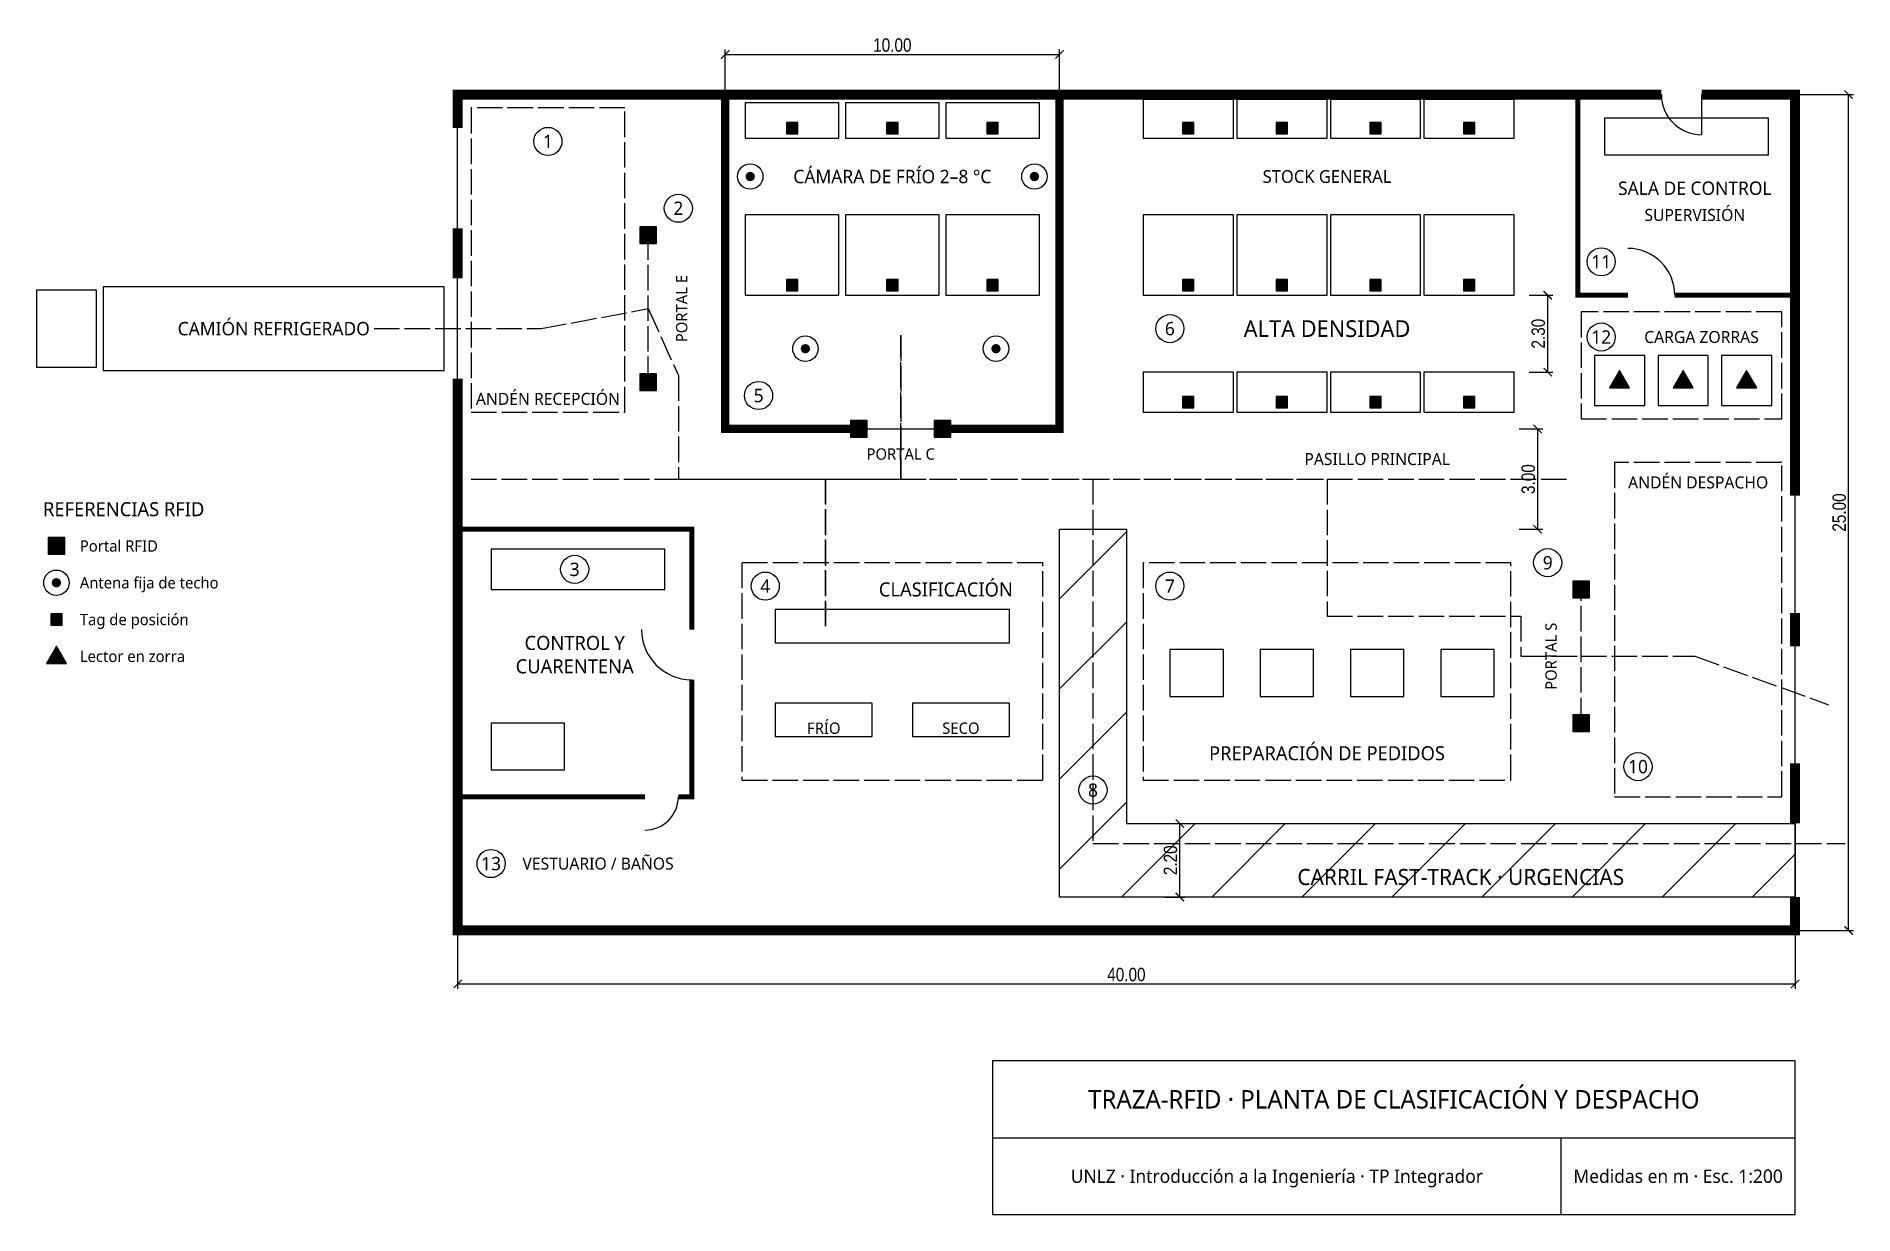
# Model space of a CAD drawing. Header units: metres. Extents: x -12.6 to 41.8, y -8.5 to 26.7.
import ezdxf
from ezdxf.enums import TextEntityAlignment as Align

# ---------------------------------------------------------------- set-up
doc = ezdxf.new("R2010")
doc.units = ezdxf.units.M
doc.header["$LTSCALE"] = 0.6
doc.linetypes.add('DASHED', pattern=[1.524, 1.27, -0.254])
for name, color, linetype in [('ANTENAS_RFID', 30, 'Continuous'), ('CAMARA_FRIO', 5, 'Continuous'), ('CAMIONES', 9, 'Continuous'), ('COTAS', 6, 'Continuous'), ('DEMARCACION', 2, 'DASHED'), ('ESTANTERIAS', 8, 'Continuous'), ('FAST_TRACK', 1, 'Continuous'), ('LECTOR_ZORRA', 30, 'Continuous'), ('MOBILIARIO', 8, 'Continuous'), ('MUROS', 7, 'Continuous'), ('PORTALES_RFID', 2, 'Continuous'), ('PUERTAS', 3, 'Continuous'), ('RECORRIDO', 4, 'DASHED'), ('RECORRIDO_URGENTE', 1, 'DASHED'), ('REFERENCIAS', 7, 'Continuous'), ('ROTULO', 7, 'Continuous'), ('TABIQUES', 7, 'Continuous'), ('TAGS_POSICION', 6, 'Continuous'), ('TEXTOS', 7, 'Continuous')]:
    doc.layers.add(name, color=color, linetype=linetype)
doc.styles.add('OpenSans', font='OpenSans-Regular.ttf')
doc.styles.add('OpenSansCondensed-Light', font='OpenSansCondensed-Light.ttf')
doc.dimstyles.new('EZDXF', dxfattribs={"dimtxt": 0.25, "dimasz": 0.175, "dimexe": 0.375, "dimexo": 0.125, "dimgap": 0.1, "dimtad": 1, "dimlfac": 100, "dimzin": 12, "dimdsep": 46, "dimtxsty": 'OpenSansCondensed-Light', "dimblk": 'ARCHTICK', "dimcen": 2.5, "dimazin": 3, "dimtfac": 0.5, "dimtmove": 2, "dimatfit": 3})

# ---------------------------------------------------------------- blocks, each defined once
blk = doc.blocks.new('_ARCHTICK')
at = {"color": 0, "linetype": 'BYBLOCK', "const_width": 0.15}
blk.add_lwpolyline([(-0.5, -0.5), (0.5, 0.5)], dxfattribs=at)

msp = doc.modelspace()

# ---------------------------------------------------------------- hatches: boundary and pattern name
at = {"layer": 'ANTENAS_RFID'}
h = msp.add_hatch(color=30, dxfattribs=at)
edge = h.paths.add_edge_path()
edge.add_arc((8.75, 22.55), 0.14, 0, 360)
h = msp.add_hatch(color=30, dxfattribs=at)
edge = h.paths.add_edge_path()
edge.add_arc((17.25, 22.55), 0.14, 0, 360)
h = msp.add_hatch(color=30, dxfattribs=at)
edge = h.paths.add_edge_path()
edge.add_arc((10.4, 17.4), 0.14, 0, 360)
h = msp.add_hatch(color=30, dxfattribs=at)
edge = h.paths.add_edge_path()
edge.add_arc((16.1, 17.4), 0.14, 0, 360)
at = {"layer": 'FAST_TRACK'}
h = msp.add_hatch(dxfattribs=at)
h.set_pattern_fill('ANSI31', scale=0.6)
h.paths.add_polyline_path([(18, 3.2), (18, 12), (20, 12), (20, 3.2), (40, 3.2), (40, 1), (18, 1)])
at = {"layer": 'LECTOR_ZORRA'}
for points in [[(34.45, 16.23), (35.05, 16.23), (34.75, 16.75)], [(36.35, 16.23), (36.95, 16.23), (36.65, 16.75)], [(38.25, 16.23), (38.85, 16.23), (38.55, 16.75)]]:
    msp.add_hatch(color=30, dxfattribs=at).paths.add_polyline_path(points)
at = {"layer": 'PORTALES_RFID'}
for points in [[(5.45, 20.55), (5.95, 20.55), (5.95, 21.05), (5.45, 21.05)], [(5.45, 16.15), (5.95, 16.15), (5.95, 16.65), (5.45, 16.65)], [(11.75, 14.75), (12.25, 14.75), (12.25, 15.25), (11.75, 15.25)], [(14.25, 14.75), (14.75, 14.75), (14.75, 15.25), (14.25, 15.25)], [(33.35, 9.95), (33.85, 9.95), (33.85, 10.45), (33.35, 10.45)], [(33.35, 5.95), (33.85, 5.95), (33.85, 6.45), (33.35, 6.45)]]:
    msp.add_hatch(color=2, dxfattribs=at).paths.add_polyline_path(points)
at = {"layer": 'REFERENCIAS'}
for color, points in [(2, [(-12.25, 11.25), (-11.75, 11.25), (-11.75, 11.75), (-12.25, 11.75)]), (6, [(-12.17, 9.13), (-11.83, 9.13), (-11.83, 9.47), (-12.17, 9.47)]), (30, [(-12.3, 7.98), (-11.7, 7.98), (-12, 8.5)])]:
    msp.add_hatch(color=color, dxfattribs=at).paths.add_polyline_path(points)
h = msp.add_hatch(color=30, dxfattribs=at)
edge = h.paths.add_edge_path()
edge.add_arc((-12, 10.4), 0.14, 0, 360)
at = {"layer": 'TAGS_POSICION'}
for points in [[(9.83, 23.83), (10.17, 23.83), (10.17, 24.17), (9.83, 24.17)], [(12.83, 23.83), (13.17, 23.83), (13.17, 24.17), (12.83, 24.17)], [(15.83, 23.83), (16.17, 23.83), (16.17, 24.17), (15.83, 24.17)], [(21.68, 23.83), (22.02, 23.83), (22.02, 24.17), (21.68, 24.17)], [(24.48, 23.83), (24.82, 23.83), (24.82, 24.17), (24.48, 24.17)], [(27.28, 23.83), (27.62, 23.83), (27.62, 24.17), (27.28, 24.17)], [(30.08, 23.83), (30.42, 23.83), (30.42, 24.17), (30.08, 24.17)], [(9.83, 19.13), (10.17, 19.13), (10.17, 19.47), (9.83, 19.47)], [(12.83, 19.13), (13.17, 19.13), (13.17, 19.47), (12.83, 19.47)], [(15.83, 19.13), (16.17, 19.13), (16.17, 19.47), (15.83, 19.47)], [(21.68, 19.13), (22.02, 19.13), (22.02, 19.47), (21.68, 19.47)], [(24.48, 19.13), (24.82, 19.13), (24.82, 19.47), (24.48, 19.47)], [(27.28, 19.13), (27.62, 19.13), (27.62, 19.47), (27.28, 19.47)], [(30.08, 19.13), (30.42, 19.13), (30.42, 19.47), (30.08, 19.47)], [(21.68, 15.63), (22.02, 15.63), (22.02, 15.97), (21.68, 15.97)], [(24.48, 15.63), (24.82, 15.63), (24.82, 15.97), (24.48, 15.97)], [(27.28, 15.63), (27.62, 15.63), (27.62, 15.97), (27.28, 15.97)], [(30.08, 15.63), (30.42, 15.63), (30.42, 15.97), (30.08, 15.97)]]:
    msp.add_hatch(color=6, dxfattribs=at).paths.add_polyline_path(points)

# ---------------------------------------------------------------- linework, layer by layer
at = {"layer": 'ANTENAS_RFID'}
for centre in [(8.75, 22.55), (17.25, 22.55), (10.4, 17.4), (16.1, 17.4)]:
    msp.add_circle(centre, 0.38, dxfattribs=at)
at = {"layer": 'CAMARA_FRIO', "const_width": 0.25}
for points in [[(12, 15), (8, 15), (8, 25)], [(14.5, 15), (18, 15), (18, 25)]]:
    msp.add_lwpolyline(points, dxfattribs=at)
at = {"layer": 'CAMARA_FRIO'}
msp.add_lwpolyline([(8, 15), (18, 15), (18, 25), (8, 25)], close=True, dxfattribs=at)
at = {"layer": 'CAMIONES'}
for points in [[(-12.6, 16.85), (-10.8, 16.85), (-10.8, 19.15), (-12.6, 19.15)], [(-10.6, 16.75), (-0.4, 16.75), (-0.4, 19.25), (-10.6, 19.25)]]:
    msp.add_lwpolyline(points, close=True, dxfattribs=at)
at = {"layer": 'DEMARCACION'}
msp.add_line((0.4, 13.5), (33.3, 13.5), dxfattribs=at)
for points in [[(0.4, 15.5), (5, 15.5), (5, 24.6), (0.4, 24.6)], [(33.6, 15.3), (39.6, 15.3), (39.6, 18.5), (33.6, 18.5)], [(34.6, 4), (39.6, 4), (39.6, 14), (34.6, 14)], [(8.5, 4.5), (17.5, 4.5), (17.5, 11), (8.5, 11)], [(20.5, 4.5), (31.5, 4.5), (31.5, 11), (20.5, 11)]]:
    msp.add_lwpolyline(points, close=True, dxfattribs=at)
at = {"layer": 'ESTANTERIAS'}
for points in [[(8.6, 23.7), (11.4, 23.7), (11.4, 24.75), (8.6, 24.75)], [(11.6, 23.7), (14.4, 23.7), (14.4, 24.75), (11.6, 24.75)], [(14.6, 23.7), (17.4, 23.7), (17.4, 24.75), (14.6, 24.75)], [(20.5, 23.7), (23.2, 23.7), (23.2, 24.85), (20.5, 24.85)], [(23.3, 23.7), (26, 23.7), (26, 24.85), (23.3, 24.85)], [(26.1, 23.7), (28.8, 23.7), (28.8, 24.85), (26.1, 24.85)], [(28.9, 23.7), (31.6, 23.7), (31.6, 24.85), (28.9, 24.85)], [(8.6, 19), (11.4, 19), (11.4, 21.4), (8.6, 21.4)], [(11.6, 19), (14.4, 19), (14.4, 21.4), (11.6, 21.4)], [(14.6, 19), (17.4, 19), (17.4, 21.4), (14.6, 21.4)], [(20.5, 19), (23.2, 19), (23.2, 21.4), (20.5, 21.4)], [(23.3, 19), (26, 19), (26, 21.4), (23.3, 21.4)], [(26.1, 19), (28.8, 19), (28.8, 21.4), (26.1, 21.4)], [(28.9, 19), (31.6, 19), (31.6, 21.4), (28.9, 21.4)], [(20.5, 15.5), (23.2, 15.5), (23.2, 16.7), (20.5, 16.7)], [(23.3, 15.5), (26, 15.5), (26, 16.7), (23.3, 16.7)], [(26.1, 15.5), (28.8, 15.5), (28.8, 16.7), (26.1, 16.7)], [(28.9, 15.5), (31.6, 15.5), (31.6, 16.7), (28.9, 16.7)]]:
    msp.add_lwpolyline(points, close=True, dxfattribs=at)
at = {"layer": 'FAST_TRACK'}
msp.add_lwpolyline([(18, 3.2), (18, 12), (20, 12), (20, 3.2), (40, 3.2), (40, 1), (18, 1)], close=True, dxfattribs=at)
at = {"layer": 'LECTOR_ZORRA'}
for points in [[(34.45, 16.23), (35.05, 16.23), (34.75, 16.75)], [(36.35, 16.23), (36.95, 16.23), (36.65, 16.75)], [(38.25, 16.23), (38.85, 16.23), (38.55, 16.75)]]:
    msp.add_lwpolyline(points, close=True, dxfattribs=at)
at = {"layer": 'MOBILIARIO'}
for points in [[(34.3, 23.2), (39.2, 23.2), (39.2, 24.3), (34.3, 24.3)], [(34, 15.7), (35.5, 15.7), (35.5, 17.2), (34, 17.2)], [(35.9, 15.7), (37.4, 15.7), (37.4, 17.2), (35.9, 17.2)], [(37.8, 15.7), (39.3, 15.7), (39.3, 17.2), (37.8, 17.2)], [(1, 10.2), (6.2, 10.2), (6.2, 11.4), (1, 11.4)], [(9.5, 8.6), (16.5, 8.6), (16.5, 9.6), (9.5, 9.6)], [(21.3, 7), (22.9, 7), (22.9, 8.4), (21.3, 8.4)], [(24, 7), (25.6, 7), (25.6, 8.4), (24, 8.4)], [(26.7, 7), (28.3, 7), (28.3, 8.4), (26.7, 8.4)], [(29.4, 7), (31, 7), (31, 8.4), (29.4, 8.4)], [(9.5, 5.8), (12.4, 5.8), (12.4, 6.8), (9.5, 6.8)], [(13.6, 5.8), (16.5, 5.8), (16.5, 6.8), (13.6, 6.8)], [(1, 4.8), (3.2, 4.8), (3.2, 6.2), (1, 6.2)]]:
    msp.add_lwpolyline(points, close=True, dxfattribs=at)
at = {"layer": 'MUROS', "const_width": 0.3}
for points in [[(0, 24), (0, 25), (36, 25)], [(37.2, 25), (40, 25), (40, 13)], [(0, 19.5), (0, 21)], [(0, 16.5), (0, 0), (40, 0), (40, 1)], [(40, 8.5), (40, 9.5)], [(40, 3.2), (40, 5)]]:
    msp.add_lwpolyline(points, dxfattribs=at)
at = {"layer": 'PORTALES_RFID', "linetype": 'DASHED'}
for p, q in [((5.7, 16.4), (5.7, 20.8)), ((12, 15), (14.5, 15)), ((33.6, 6.2), (33.6, 10.2))]:
    msp.add_line(p, q, dxfattribs=at)
at = {"layer": 'PORTALES_RFID'}
for points in [[(5.45, 20.55), (5.95, 20.55), (5.95, 21.05), (5.45, 21.05)], [(5.45, 16.15), (5.95, 16.15), (5.95, 16.65), (5.45, 16.65)], [(11.75, 14.75), (12.25, 14.75), (12.25, 15.25), (11.75, 15.25)], [(14.25, 14.75), (14.75, 14.75), (14.75, 15.25), (14.25, 15.25)], [(33.35, 9.95), (33.85, 9.95), (33.85, 10.45), (33.35, 10.45)], [(33.35, 5.95), (33.85, 5.95), (33.85, 6.45), (33.35, 6.45)]]:
    msp.add_lwpolyline(points, close=True, dxfattribs=at)
at = {"layer": 'PUERTAS'}
for p, q in [((37.2, 25), (37.2, 23.8)), ((0, 21), (0, 24)), ((0, 16.5), (0, 19.5)), ((12, 15), (14.5, 15)), ((40, 9.5), (40, 13)), ((40, 5), (40, 8.5)), ((40, 1), (40, 3.2))]:
    msp.add_line(p, q, dxfattribs=at)
for centre, radius, start, end in [((37.2, 25), 1.2, 180, 270), ((35, 19), 1.4, 0, 90), ((7, 9), 1.5, 180, 270), ((5.6, 4), 1, 270, 360)]:
    msp.add_arc(centre, radius, start, end, dxfattribs=at)
at = {"layer": 'RECORRIDO'}
msp.add_lwpolyline([(-2.5, 18), (2.5, 18), (5.7, 18.6), (6.6, 16.6), (6.6, 13.5), (11, 13.5), (11, 9.1), (11, 13.5), (13.25, 13.5), (13.25, 17.8), (13.25, 13.5), (26, 13.5), (26, 9.4), (31.8, 9.4), (31.8, 8.2), (33.6, 8.2), (37, 8.2), (41, 6.75)], dxfattribs=at)
at = {"layer": 'RECORRIDO_URGENTE'}
msp.add_lwpolyline([(13.25, 17.8), (13.25, 13.5), (19, 13.5), (19, 2.6), (41.5, 2.6)], dxfattribs=at)
at = {"layer": 'REFERENCIAS'}
for points in [[(-12.25, 11.25), (-11.75, 11.25), (-11.75, 11.75), (-12.25, 11.75)], [(-12.17, 9.13), (-11.83, 9.13), (-11.83, 9.47), (-12.17, 9.47)], [(-12.3, 7.98), (-11.7, 7.98), (-12, 8.5)]]:
    msp.add_lwpolyline(points, close=True, dxfattribs=at)
msp.add_circle((-12, 10.4), 0.38, dxfattribs=at)
at = {"layer": 'ROTULO'}
for p, q in [((16, -6.2), (40, -6.2)), ((33, -8.5), (33, -6.2))]:
    msp.add_line(p, q, dxfattribs=at)
msp.add_lwpolyline([(16, -8.5), (40, -8.5), (40, -3.9), (16, -3.9)], close=True, dxfattribs=at)
at = {"layer": 'TABIQUES', "const_width": 0.15}
for points in [[(33.5, 25), (33.5, 19), (35, 19)], [(36.4, 19), (40, 19)], [(7, 9), (7, 12), (0, 12)], [(6.6, 4), (7, 4), (7, 7.5)], [(0, 4), (5.6, 4)]]:
    msp.add_lwpolyline(points, dxfattribs=at)
at = {"layer": 'TAGS_POSICION'}
for points in [[(9.83, 23.83), (10.17, 23.83), (10.17, 24.17), (9.83, 24.17)], [(12.83, 23.83), (13.17, 23.83), (13.17, 24.17), (12.83, 24.17)], [(15.83, 23.83), (16.17, 23.83), (16.17, 24.17), (15.83, 24.17)], [(21.68, 23.83), (22.02, 23.83), (22.02, 24.17), (21.68, 24.17)], [(24.48, 23.83), (24.82, 23.83), (24.82, 24.17), (24.48, 24.17)], [(27.28, 23.83), (27.62, 23.83), (27.62, 24.17), (27.28, 24.17)], [(30.08, 23.83), (30.42, 23.83), (30.42, 24.17), (30.08, 24.17)], [(9.83, 19.13), (10.17, 19.13), (10.17, 19.47), (9.83, 19.47)], [(12.83, 19.13), (13.17, 19.13), (13.17, 19.47), (12.83, 19.47)], [(15.83, 19.13), (16.17, 19.13), (16.17, 19.47), (15.83, 19.47)], [(21.68, 19.13), (22.02, 19.13), (22.02, 19.47), (21.68, 19.47)], [(24.48, 19.13), (24.82, 19.13), (24.82, 19.47), (24.48, 19.47)], [(27.28, 19.13), (27.62, 19.13), (27.62, 19.47), (27.28, 19.47)], [(30.08, 19.13), (30.42, 19.13), (30.42, 19.47), (30.08, 19.47)], [(21.68, 15.63), (22.02, 15.63), (22.02, 15.97), (21.68, 15.97)], [(24.48, 15.63), (24.82, 15.63), (24.82, 15.97), (24.48, 15.97)], [(27.28, 15.63), (27.62, 15.63), (27.62, 15.97), (27.28, 15.97)], [(30.08, 15.63), (30.42, 15.63), (30.42, 15.97), (30.08, 15.97)]]:
    msp.add_lwpolyline(points, close=True, dxfattribs=at)
at = {"layer": 'TEXTOS'}
for centre in [(2.7, 23.6), (6.6, 21.6), (34.2, 20), (21.3, 18), (34.2, 17.75), (9, 16), (32.6, 11), (3.5, 10.8), (9.2, 10.3), (21.3, 10.3), (35.3, 4.9), (19, 4.2), (1, 2)]:
    msp.add_circle(centre, 0.42, dxfattribs=at)

# ---------------------------------------------------------------- texts
at = {"layer": 'PORTALES_RFID', "style": 'OpenSans'}
for s, p in [('PORTAL E', (6.7, 18.6)), ('PORTAL S', (32.7, 8.2))]:
    msp.add_text(s, height=0.34, rotation=90, dxfattribs=at).set_placement(p, align=Align.MIDDLE_CENTER)
msp.add_text('PORTAL C', height=0.34, dxfattribs=at).set_placement((13.25, 14.25), align=Align.MIDDLE_CENTER)
at = {"layer": 'REFERENCIAS', "style": 'OpenSans'}
for s, height, p in [('REFERENCIAS RFID', 0.42, (-12.4, 12.6)), ('Portal RFID', 0.34, (-11.3, 11.5)), ('Antena fija de techo', 0.34, (-11.3, 10.4)), ('Tag de posición', 0.34, (-11.3, 9.3)), ('Lector en zorra', 0.34, (-11.3, 8.2))]:
    msp.add_text(s, height=height, dxfattribs=at).set_placement(p, align=Align.MIDDLE_LEFT)
at = {"layer": 'ROTULO', "style": 'OpenSans'}
for s, height, p in [('TRAZA-RFID · PLANTA DE CLASIFICACIÓN Y DESPACHO', 0.55, (28, -5.05)), ('UNLZ · Introducción a la Ingeniería · TP Integrador', 0.4, (24.5, -7.35)), ('Medidas en m · Esc. 1:200', 0.4, (36.5, -7.35))]:
    msp.add_text(s, height=height, dxfattribs=at).set_placement(p, align=Align.MIDDLE_CENTER)
at = {"layer": 'TEXTOS', "style": 'OpenSans'}
for s, height, p in [('1', 0.4, (2.7, 23.6)), ('CÁMARA DE FRÍO 2–8 °C', 0.4, (13, 22.55)), ('STOCK GENERAL', 0.38, (26, 22.55)), ('SALA DE CONTROL', 0.4, (37, 22.2)), ('2', 0.4, (6.6, 21.6)), ('SUPERVISIÓN', 0.36, (37, 21.4)), ('11', 0.4, (34.2, 20)), ('CAMIÓN REFRIGERADO', 0.4, (-5.5, 18)), ('6', 0.4, (21.3, 18)), ('ALTA DENSIDAD', 0.5, (26, 18)), ('12', 0.4, (34.2, 17.75)), ('CARGA ZORRAS', 0.36, (37.2, 17.75)), ('ANDÉN RECEPCIÓN', 0.36, (2.7, 15.9)), ('5', 0.4, (9, 16)), ('PASILLO PRINCIPAL', 0.36, (27.5, 14.1)), ('ANDÉN DESPACHO', 0.36, (37.1, 13.4)), ('3', 0.4, (3.5, 10.8)), ('9', 0.4, (32.6, 11)), ('4', 0.4, (9.2, 10.3)), ('CLASIFICACIÓN', 0.42, (14.6, 10.2)), ('7', 0.4, (21.3, 10.3)), ('CONTROL Y', 0.42, (3.5, 8.6)), ('CUARENTENA', 0.42, (3.5, 7.9)), ('FRÍO', 0.34, (10.95, 6.05)), ('SECO', 0.34, (15.05, 6.05)), ('PREPARACIÓN DE PEDIDOS', 0.42, (26, 5.3)), ('10', 0.4, (35.3, 4.9)), ('8', 0.4, (19, 4.2)), ('13', 0.4, (1, 2)), ('VESTUARIO / BAÑOS', 0.36, (4.2, 2)), ('CARRIL FAST-TRACK · URGENCIAS', 0.48, (30, 1.6))]:
    msp.add_text(s, height=height, dxfattribs=at).set_placement(p, align=Align.MIDDLE_CENTER)

# ---------------------------------------------------------------- dimensions: what is measured, and where the dimension line sits
at = {"layer": 'COTAS'}
for base, p1, p2 in [((8, 26.2), (8, 25), (18, 25)), ((0, -1.6), (0, 0), (40, 0))]:
    msp.add_linear_dim(base=base, p1=p1, p2=p2, dimstyle='EZDXF', override={"dimtxt": 0.4, "dimasz": 0.25, "dimexe": 0.15, "dimexo": 0.15, "dimgap": 0.08, "dimtad": 1, "dimdec": 2, "dimlfac": 1, "dimzin": 0}, dxfattribs=at).render()
for base, p1, p2 in [((41.6, 0), (40, 0), (40, 25)), ((32.6, 16.7), (31.9, 16.7), (31.9, 19)), ((32.3, 12), (31.6, 12), (31.6, 15)), ((21.6, 1), (21, 1), (21, 3.2))]:
    msp.add_linear_dim(base=base, p1=p1, p2=p2, angle=90, dimstyle='EZDXF', override={"dimtxt": 0.4, "dimasz": 0.25, "dimexe": 0.15, "dimexo": 0.15, "dimgap": 0.08, "dimtad": 1, "dimdec": 2, "dimlfac": 1, "dimzin": 0}, dxfattribs=at).render()

doc.saveas('drawing.dxf')
